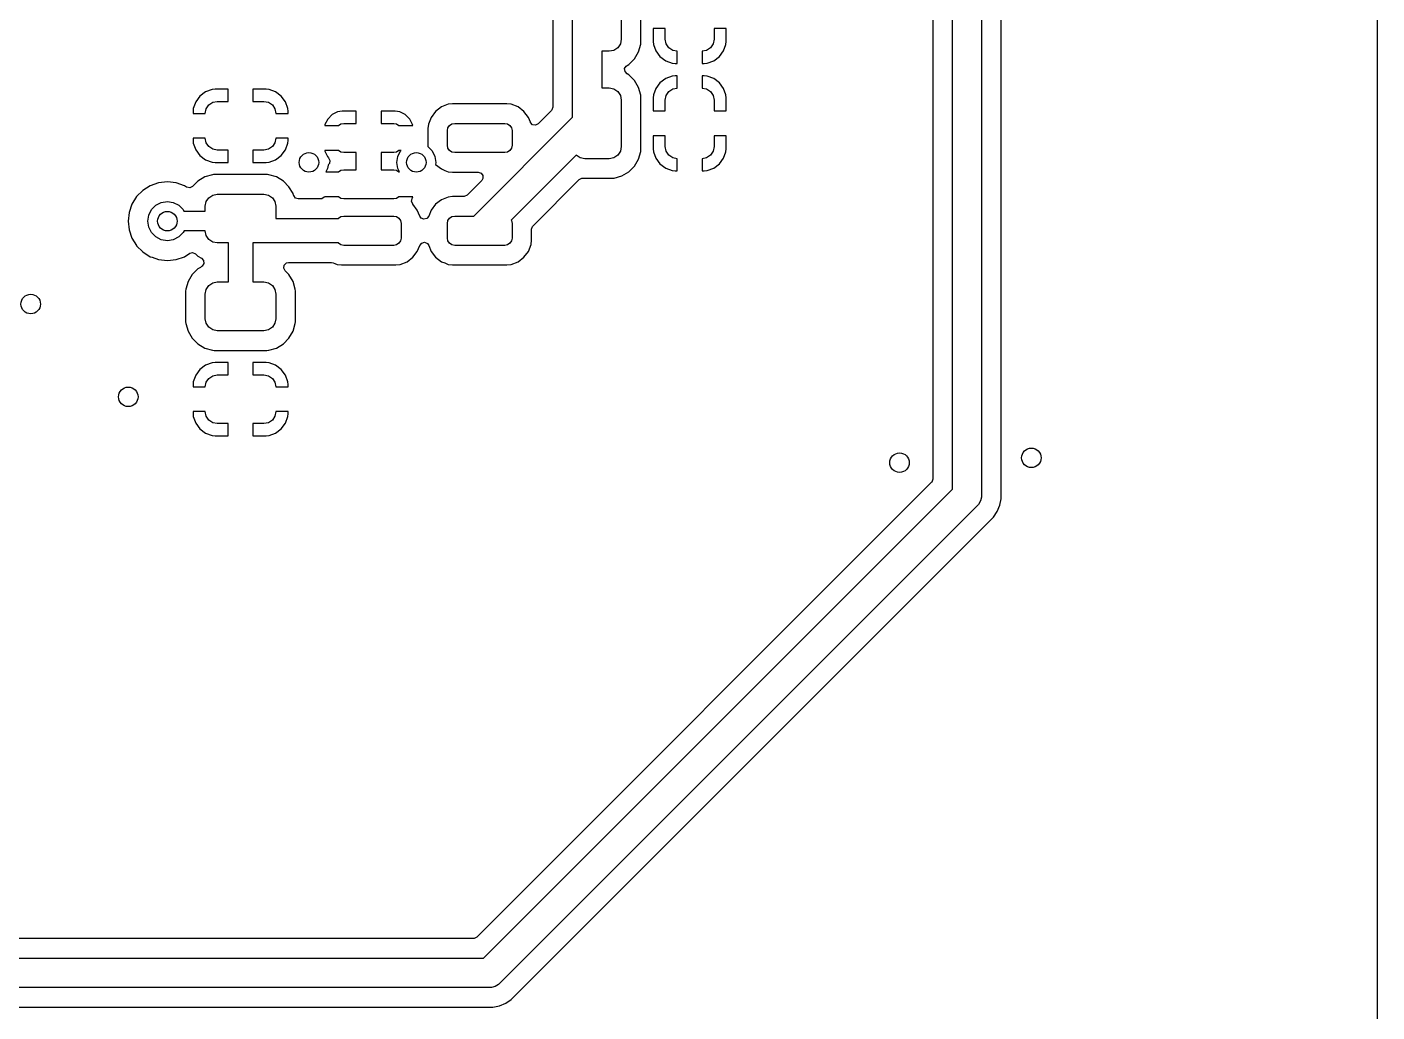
# Model space of a CAD drawing. Extents: x -0.18 to 2.18, y -0.18 to 2.58.
# Drawn here: x 1.088 to 2.176, y 0.87 to 1.664 of the extents above; entities that cross this region are included whole.
import ezdxf

# ---------------------------------------------------------------- set-up
doc = ezdxf.new("R2010")
doc.units = 0
doc.header["$MEASUREMENT"] = 0
doc.layers.add('BLACK', color=7, linetype='CONTINUOUS')

msp = doc.modelspace()

# ---------------------------------------------------------------- linework, layer by layer
at = {"layer": 'BLACK', "linetype": 'CONTINUOUS'}
for p, q in [((2.1764, 2.5725), (2.1764, -0.1725)), ((1.8339, 1.2915), (1.8339, 1.9897)), ((1.8575, 1.9897), (1.8575, 1.2866)), ((1.8181, 1.9706), (1.8181, 1.2997)), ((1.8732, 1.2893), (1.8732, 1.97)), ((1.5276, 1.6053), (1.5276, 1.8819)), ((1.5118, 1.8622), (1.5118, 1.5997)), ((1.5669, 1.6919), (1.5669, 1.6545)), ((1.5827, 1.6526), (1.5827, 1.6938)), ((1.6024, 1.6632), (1.5925, 1.6632)), ((1.5925, 1.6632), (1.5925, 1.6632)), ((1.5925, 1.6632), (1.5925, 1.6526)), ((1.6024, 1.6545), (1.6024, 1.6632)), ((1.6516, 1.6632), (1.6417, 1.6632)), ((1.6417, 1.6632), (1.6417, 1.6545)), ((1.6516, 1.6526), (1.6516, 1.6632)), ((1.6516, 1.6632), (1.6516, 1.6632)), ((1.5571, 1.6447), (1.5512, 1.6447)), ((1.5512, 1.6447), (1.5512, 1.6152)), ((1.5609, 1.6454), (1.5571, 1.6447)), ((1.564, 1.6476), (1.5609, 1.6454)), ((1.5662, 1.6508), (1.564, 1.6476)), ((1.5669, 1.6545), (1.5662, 1.6508)), ((1.5775, 1.6387), (1.5808, 1.6443)), ((1.5808, 1.6443), (1.5826, 1.6505)), ((1.5826, 1.6505), (1.5827, 1.6519)), ((1.5827, 1.6519), (1.5827, 1.6526)), ((1.5925, 1.6526), (1.5925, 1.6526)), ((1.5925, 1.6526), (1.5928, 1.6503)), ((1.5928, 1.6503), (1.5928, 1.6503)), ((1.5928, 1.6503), (1.5947, 1.645)), ((1.5947, 1.645), (1.5947, 1.645)), ((1.5947, 1.645), (1.5981, 1.6405)), ((1.6031, 1.6508), (1.6024, 1.6545)), ((1.6052, 1.6476), (1.6031, 1.6508)), ((1.6084, 1.6454), (1.6052, 1.6476)), ((1.612, 1.6447), (1.6084, 1.6454)), ((1.612, 1.6348), (1.612, 1.6447)), ((1.6357, 1.6454), (1.632, 1.6447)), ((1.632, 1.6447), (1.632, 1.6348)), ((1.6388, 1.6476), (1.6357, 1.6454)), ((1.641, 1.6508), (1.6388, 1.6476)), ((1.6417, 1.6545), (1.641, 1.6508)), ((1.646, 1.6405), (1.6493, 1.645)), ((1.6493, 1.645), (1.6513, 1.6503)), ((1.6493, 1.645), (1.6493, 1.645)), ((1.6513, 1.6503), (1.6516, 1.6526)), ((1.6513, 1.6503), (1.6513, 1.6503)), ((1.5709, 1.6328), (1.5715, 1.6333)), ((1.5715, 1.6333), (1.5729, 1.6341)), ((1.5729, 1.6341), (1.5775, 1.6387)), ((1.5981, 1.6405), (1.5981, 1.6405)), ((1.5981, 1.6405), (1.6027, 1.6371)), ((1.6027, 1.6371), (1.6027, 1.6371)), ((1.6027, 1.6371), (1.608, 1.6351)), ((1.608, 1.6351), (1.608, 1.6351)), ((1.608, 1.6351), (1.6103, 1.6348)), ((1.6103, 1.6348), (1.612, 1.6348)), ((1.612, 1.6348), (1.612, 1.6348)), ((1.632, 1.6348), (1.632, 1.6348)), ((1.632, 1.6348), (1.6338, 1.6348)), ((1.6338, 1.6348), (1.6361, 1.6351)), ((1.6361, 1.6351), (1.6414, 1.6371)), ((1.6361, 1.6351), (1.6361, 1.6351)), ((1.6414, 1.6371), (1.646, 1.6405)), ((1.6414, 1.6371), (1.6414, 1.6371)), ((1.646, 1.6405), (1.646, 1.6405)), ((1.5696, 1.6308), (1.5709, 1.6328)), ((1.5699, 1.6284), (1.5696, 1.6308)), ((1.5715, 1.6266), (1.5699, 1.6284)), ((1.5729, 1.6257), (1.5715, 1.6266)), ((1.5775, 1.6211), (1.5729, 1.6257)), ((1.5729, 1.6257), (1.5729, 1.6257)), ((1.5729, 1.6257), (1.5729, 1.6257)), ((1.6027, 1.6228), (1.5981, 1.6194)), ((1.608, 1.6247), (1.6027, 1.6228)), ((1.6027, 1.6228), (1.6027, 1.6228)), ((1.6103, 1.625), (1.608, 1.6247)), ((1.608, 1.6247), (1.608, 1.6247)), ((1.612, 1.625), (1.6103, 1.625)), ((1.612, 1.6151), (1.612, 1.625)), ((1.612, 1.625), (1.612, 1.625)), ((1.6338, 1.625), (1.632, 1.625)), ((1.632, 1.625), (1.632, 1.625)), ((1.632, 1.625), (1.632, 1.6151)), ((1.6361, 1.6247), (1.6338, 1.625)), ((1.6414, 1.6228), (1.6361, 1.6247)), ((1.6361, 1.6247), (1.6361, 1.6247)), ((1.646, 1.6194), (1.6414, 1.6228)), ((1.6414, 1.6228), (1.6414, 1.6228)), ((1.2316, 1.6119), (1.2271, 1.6086)), ((1.2369, 1.6139), (1.2316, 1.6119)), ((1.2316, 1.6119), (1.2316, 1.6119)), ((1.2393, 1.6142), (1.2369, 1.6139)), ((1.2369, 1.6139), (1.2369, 1.6139)), ((1.2498, 1.6142), (1.2393, 1.6142)), ((1.2498, 1.6043), (1.2498, 1.6142)), ((1.2498, 1.6142), (1.2498, 1.6142)), ((1.2804, 1.6142), (1.2698, 1.6142)), ((1.2698, 1.6142), (1.2698, 1.6142)), ((1.2698, 1.6142), (1.2698, 1.6043)), ((1.2828, 1.6139), (1.2804, 1.6142)), ((1.2881, 1.6119), (1.2828, 1.6139)), ((1.2828, 1.6139), (1.2828, 1.6139)), ((1.2926, 1.6086), (1.2881, 1.6119)), ((1.2881, 1.6119), (1.2881, 1.6119)), ((1.5512, 1.6152), (1.5571, 1.6152)), ((1.5571, 1.6152), (1.5609, 1.6144)), ((1.5609, 1.6144), (1.564, 1.6123)), ((1.564, 1.6123), (1.5662, 1.6091)), ((1.5808, 1.6156), (1.5775, 1.6211)), ((1.5826, 1.6094), (1.5808, 1.6156)), ((1.5947, 1.6148), (1.5928, 1.6095)), ((1.5981, 1.6194), (1.5947, 1.6148)), ((1.5947, 1.6148), (1.5947, 1.6148)), ((1.5981, 1.6194), (1.5981, 1.6194)), ((1.6031, 1.6091), (1.6052, 1.6123)), ((1.6052, 1.6123), (1.6084, 1.6144)), ((1.6084, 1.6144), (1.612, 1.6151)), ((1.632, 1.6151), (1.6357, 1.6144)), ((1.6357, 1.6144), (1.6388, 1.6123)), ((1.6388, 1.6123), (1.641, 1.6091)), ((1.6493, 1.6148), (1.646, 1.6194)), ((1.646, 1.6194), (1.646, 1.6194)), ((1.6513, 1.6095), (1.6493, 1.6148)), ((1.6493, 1.6148), (1.6493, 1.6148)), ((1.2237, 1.604), (1.2217, 1.5987)), ((1.2271, 1.6086), (1.2237, 1.604)), ((1.2237, 1.604), (1.2237, 1.604)), ((1.2271, 1.6086), (1.2271, 1.6086)), ((1.232, 1.5983), (1.2342, 1.6014)), ((1.2342, 1.6014), (1.2374, 1.6036)), ((1.2374, 1.6036), (1.2411, 1.6043)), ((1.2411, 1.6043), (1.2498, 1.6043)), ((1.2698, 1.6043), (1.2785, 1.6043)), ((1.2785, 1.6043), (1.2823, 1.6036)), ((1.2823, 1.6036), (1.2855, 1.6014)), ((1.2855, 1.6014), (1.2876, 1.5983)), ((1.296, 1.604), (1.2926, 1.6086)), ((1.2926, 1.6086), (1.2926, 1.6086)), ((1.298, 1.5987), (1.296, 1.604)), ((1.296, 1.604), (1.296, 1.604)), ((1.4274, 1.602), (1.4219, 1.5998)), ((1.4309, 1.6024), (1.4274, 1.602)), ((1.4746, 1.6024), (1.4309, 1.6024)), ((1.4309, 1.6024), (1.4309, 1.6024)), ((1.4781, 1.602), (1.4746, 1.6024)), ((1.4746, 1.6024), (1.4746, 1.6024)), ((1.4837, 1.5998), (1.4781, 1.602)), ((1.5276, 1.5915), (1.5276, 1.6053)), ((1.5662, 1.6091), (1.5669, 1.6053)), ((1.5669, 1.6053), (1.5669, 1.5679)), ((1.5827, 1.6079), (1.5826, 1.6094)), ((1.5827, 1.6072), (1.5827, 1.6079)), ((1.5827, 1.566), (1.5827, 1.6072)), ((1.5928, 1.6095), (1.5925, 1.6072)), ((1.5925, 1.6072), (1.5925, 1.5966)), ((1.5928, 1.6095), (1.5928, 1.6095)), ((1.6024, 1.6053), (1.6031, 1.6091)), ((1.6024, 1.5966), (1.6024, 1.6053)), ((1.641, 1.6091), (1.6417, 1.6053)), ((1.6417, 1.6053), (1.6417, 1.5966)), ((1.6516, 1.6072), (1.6513, 1.6095)), ((1.6513, 1.6095), (1.6513, 1.6095)), ((1.6516, 1.5966), (1.6516, 1.6072)), ((1.2217, 1.5987), (1.2215, 1.5964)), ((1.2215, 1.5964), (1.2215, 1.5946)), ((1.2215, 1.5946), (1.2215, 1.5946)), ((1.2215, 1.5946), (1.2313, 1.5946)), ((1.2217, 1.5987), (1.2217, 1.5987)), ((1.2313, 1.5946), (1.232, 1.5983)), ((1.2876, 1.5983), (1.2884, 1.5946)), ((1.2884, 1.5946), (1.2982, 1.5946)), ((1.2982, 1.5964), (1.298, 1.5987)), ((1.298, 1.5987), (1.298, 1.5987)), ((1.2982, 1.5946), (1.2982, 1.5964)), ((1.2982, 1.5946), (1.2982, 1.5946)), ((1.3301, 1.5901), (1.3278, 1.5856)), ((1.3336, 1.5936), (1.3301, 1.5901)), ((1.3381, 1.5959), (1.3336, 1.5936)), ((1.3418, 1.5965), (1.3381, 1.5959)), ((1.3381, 1.5959), (1.3381, 1.5959)), ((1.3532, 1.5965), (1.3418, 1.5965)), ((1.3418, 1.5965), (1.3418, 1.5965)), ((1.3532, 1.5866), (1.3532, 1.5965)), ((1.3532, 1.5965), (1.3532, 1.5965)), ((1.3846, 1.5965), (1.3732, 1.5965)), ((1.3732, 1.5965), (1.3732, 1.5965)), ((1.3732, 1.5965), (1.3732, 1.5866)), ((1.3883, 1.5959), (1.3846, 1.5965)), ((1.3927, 1.5936), (1.3883, 1.5959)), ((1.3883, 1.5959), (1.3883, 1.5959)), ((1.3963, 1.5901), (1.3927, 1.5936)), ((1.3985, 1.5856), (1.3963, 1.5901)), ((1.4135, 1.5914), (1.4113, 1.5859)), ((1.4171, 1.5962), (1.4135, 1.5914)), ((1.4135, 1.5914), (1.4135, 1.5914)), ((1.4219, 1.5998), (1.4171, 1.5962)), ((1.4171, 1.5962), (1.4171, 1.5962)), ((1.4219, 1.5998), (1.4219, 1.5998)), ((1.4479, 1.5118), (1.5276, 1.5915)), ((1.4884, 1.5962), (1.4837, 1.5998)), ((1.4837, 1.5998), (1.4837, 1.5998)), ((1.4837, 1.5998), (1.4837, 1.5998)), ((1.492, 1.5914), (1.4884, 1.5962)), ((1.4936, 1.5875), (1.492, 1.5914)), ((1.492, 1.5914), (1.492, 1.5914)), ((1.492, 1.5914), (1.492, 1.5914)), ((1.5106, 1.5969), (1.4999, 1.5862)), ((1.511, 1.5974), (1.5106, 1.5969)), ((1.5118, 1.5997), (1.511, 1.5974)), ((1.5925, 1.5966), (1.5925, 1.5966)), ((1.5925, 1.5966), (1.6024, 1.5966)), ((1.6417, 1.5966), (1.6516, 1.5966)), ((1.6516, 1.5966), (1.6516, 1.5966)), ((1.3278, 1.5856), (1.3277, 1.5848)), ((1.3277, 1.5848), (1.3277, 1.5848)), ((1.3277, 1.5848), (1.3388, 1.5848)), ((1.3388, 1.5849), (1.3408, 1.5862)), ((1.3388, 1.5848), (1.3388, 1.5849)), ((1.3408, 1.5862), (1.343, 1.5866)), ((1.343, 1.5866), (1.3532, 1.5866)), ((1.3732, 1.5866), (1.3834, 1.5866)), ((1.3834, 1.5866), (1.3856, 1.5862)), ((1.3856, 1.5862), (1.3875, 1.5849)), ((1.3875, 1.5849), (1.3876, 1.5848)), ((1.3876, 1.5848), (1.3987, 1.5848)), ((1.3987, 1.5848), (1.3985, 1.5856)), ((1.3987, 1.5848), (1.3987, 1.5848)), ((1.4113, 1.5859), (1.4109, 1.5824)), ((1.4109, 1.5824), (1.4109, 1.5678)), ((1.4267, 1.5807), (1.4271, 1.583)), ((1.4267, 1.5689), (1.4267, 1.5807)), ((1.4271, 1.583), (1.4284, 1.5849)), ((1.4284, 1.5849), (1.4303, 1.5862)), ((1.4303, 1.5862), (1.4326, 1.5866)), ((1.4326, 1.5866), (1.4729, 1.5866)), ((1.4729, 1.5866), (1.4752, 1.5862)), ((1.4752, 1.5862), (1.4771, 1.5849)), ((1.4771, 1.5849), (1.4784, 1.583)), ((1.4784, 1.583), (1.4788, 1.5807)), ((1.4788, 1.5807), (1.4788, 1.5689)), ((1.4937, 1.5872), (1.4936, 1.5875)), ((1.4954, 1.5855), (1.4937, 1.5872)), ((1.4978, 1.5851), (1.4954, 1.5855)), ((1.4999, 1.5862), (1.4978, 1.5851)), ((1.2313, 1.5746), (1.2215, 1.5746)), ((1.2215, 1.5746), (1.2215, 1.5746)), ((1.2215, 1.5746), (1.2215, 1.5729)), ((1.2215, 1.5729), (1.2215, 1.5729)), ((1.2215, 1.5729), (1.2217, 1.5706)), ((1.2217, 1.5706), (1.2217, 1.5706)), ((1.2217, 1.5706), (1.2237, 1.5653)), ((1.232, 1.571), (1.2313, 1.5746)), ((1.2342, 1.5678), (1.232, 1.571)), ((1.2374, 1.5657), (1.2342, 1.5678)), ((1.2855, 1.5678), (1.2823, 1.5657)), ((1.2876, 1.571), (1.2855, 1.5678)), ((1.2884, 1.5746), (1.2876, 1.571)), ((1.2982, 1.5746), (1.2884, 1.5746)), ((1.296, 1.5653), (1.298, 1.5706)), ((1.298, 1.5706), (1.2982, 1.5729)), ((1.298, 1.5706), (1.298, 1.5706)), ((1.2982, 1.5729), (1.2982, 1.5746)), ((1.2982, 1.5746), (1.2982, 1.5746)), ((1.4271, 1.5666), (1.4267, 1.5689)), ((1.4788, 1.5689), (1.4784, 1.5666)), ((1.5669, 1.5679), (1.5662, 1.5641)), ((1.6024, 1.5766), (1.5925, 1.5766)), ((1.5925, 1.5766), (1.5925, 1.5766)), ((1.5925, 1.5766), (1.5925, 1.566)), ((1.6024, 1.5679), (1.6024, 1.5766)), ((1.6031, 1.5641), (1.6024, 1.5679)), ((1.6417, 1.5679), (1.641, 1.5641)), ((1.6516, 1.5766), (1.6417, 1.5766)), ((1.6417, 1.5766), (1.6417, 1.5679)), ((1.6516, 1.566), (1.6516, 1.5766)), ((1.6516, 1.5766), (1.6516, 1.5766)), ((1.2237, 1.5653), (1.2237, 1.5653)), ((1.2237, 1.5653), (1.2271, 1.5607)), ((1.2271, 1.5607), (1.2271, 1.5607)), ((1.2271, 1.5607), (1.2316, 1.5573)), ((1.2316, 1.5573), (1.2316, 1.5573)), ((1.2316, 1.5573), (1.2369, 1.5554)), ((1.2411, 1.565), (1.2374, 1.5657)), ((1.2498, 1.565), (1.2411, 1.565)), ((1.2498, 1.5551), (1.2498, 1.565)), ((1.2785, 1.565), (1.2698, 1.565)), ((1.2698, 1.565), (1.2698, 1.5551)), ((1.2823, 1.5657), (1.2785, 1.565)), ((1.2828, 1.5554), (1.2881, 1.5573)), ((1.2881, 1.5573), (1.2926, 1.5607)), ((1.2881, 1.5573), (1.2881, 1.5573)), ((1.2926, 1.5607), (1.296, 1.5653)), ((1.2926, 1.5607), (1.2926, 1.5607)), ((1.296, 1.5653), (1.296, 1.5653)), ((1.3388, 1.5648), (1.3277, 1.5648)), ((1.3277, 1.5648), (1.3278, 1.5641)), ((1.3278, 1.5641), (1.3299, 1.56)), ((1.3299, 1.56), (1.33, 1.5598)), ((1.33, 1.5598), (1.3301, 1.5595)), ((1.3301, 1.5595), (1.3308, 1.5589)), ((1.3308, 1.5589), (1.3319, 1.5567)), ((1.3388, 1.5647), (1.3388, 1.5648)), ((1.3408, 1.5634), (1.3388, 1.5647)), ((1.343, 1.563), (1.3408, 1.5634)), ((1.3532, 1.563), (1.343, 1.563)), ((1.3532, 1.5492), (1.3532, 1.563)), ((1.3834, 1.563), (1.3732, 1.563)), ((1.3732, 1.563), (1.3732, 1.5492)), ((1.3856, 1.5634), (1.3834, 1.563)), ((1.3875, 1.5647), (1.3856, 1.5634)), ((1.3858, 1.5551), (1.3866, 1.56)), ((1.3866, 1.56), (1.3888, 1.5644)), ((1.3876, 1.5648), (1.3875, 1.5647)), ((1.3893, 1.5648), (1.3876, 1.5648)), ((1.3888, 1.5644), (1.3893, 1.5648)), ((1.4109, 1.5678), (1.4143, 1.5644)), ((1.4143, 1.5644), (1.4166, 1.56)), ((1.4166, 1.56), (1.4173, 1.5551)), ((1.4284, 1.5647), (1.4271, 1.5666)), ((1.4303, 1.5634), (1.4284, 1.5647)), ((1.4326, 1.563), (1.4303, 1.5634)), ((1.4729, 1.563), (1.4326, 1.563)), ((1.4752, 1.5634), (1.4729, 1.563)), ((1.4771, 1.5647), (1.4752, 1.5634)), ((1.4784, 1.5666), (1.4771, 1.5647)), ((1.5304, 1.561), (1.4781, 1.5086)), ((1.5336, 1.5588), (1.5304, 1.561)), ((1.5304, 1.561), (1.5304, 1.561)), ((1.5374, 1.5581), (1.5336, 1.5588)), ((1.5571, 1.5581), (1.5374, 1.5581)), ((1.5609, 1.5588), (1.5571, 1.5581)), ((1.564, 1.561), (1.5609, 1.5588)), ((1.5662, 1.5641), (1.564, 1.561)), ((1.5775, 1.5521), (1.5808, 1.5577)), ((1.5808, 1.5577), (1.5826, 1.5639)), ((1.5826, 1.5639), (1.5827, 1.5653)), ((1.5827, 1.5653), (1.5827, 1.566)), ((1.5925, 1.566), (1.5925, 1.566)), ((1.5925, 1.566), (1.5928, 1.5637)), ((1.5928, 1.5637), (1.5928, 1.5637)), ((1.5928, 1.5637), (1.5947, 1.5584)), ((1.5947, 1.5584), (1.5947, 1.5584)), ((1.5947, 1.5584), (1.5981, 1.5539)), ((1.6052, 1.561), (1.6031, 1.5641)), ((1.6084, 1.5588), (1.6052, 1.561)), ((1.612, 1.5581), (1.6084, 1.5588)), ((1.612, 1.5482), (1.612, 1.5581)), ((1.6357, 1.5588), (1.632, 1.5581)), ((1.632, 1.5581), (1.632, 1.5482)), ((1.6388, 1.561), (1.6357, 1.5588)), ((1.641, 1.5641), (1.6388, 1.561)), ((1.646, 1.5539), (1.6493, 1.5584)), ((1.6493, 1.5584), (1.6513, 1.5637)), ((1.6493, 1.5584), (1.6493, 1.5584)), ((1.6513, 1.5637), (1.6516, 1.566)), ((1.6513, 1.5637), (1.6513, 1.5637)), ((1.2369, 1.5554), (1.2369, 1.5554)), ((1.2369, 1.5554), (1.2393, 1.5551)), ((1.2393, 1.5551), (1.2498, 1.5551)), ((1.2498, 1.5551), (1.2498, 1.5551)), ((1.2698, 1.5551), (1.2698, 1.5551)), ((1.2698, 1.5551), (1.2804, 1.5551)), ((1.2804, 1.5551), (1.2828, 1.5554)), ((1.2828, 1.5554), (1.2828, 1.5554)), ((1.3299, 1.5503), (1.3285, 1.5474)), ((1.3285, 1.5474), (1.3388, 1.5474)), ((1.3304, 1.5529), (1.3299, 1.5503)), ((1.3308, 1.5533), (1.3304, 1.5529)), ((1.3315, 1.5543), (1.3308, 1.5533)), ((1.3319, 1.5567), (1.3315, 1.5543)), ((1.3388, 1.5475), (1.3408, 1.5488)), ((1.3388, 1.5474), (1.3388, 1.5475)), ((1.3408, 1.5488), (1.343, 1.5492)), ((1.343, 1.5492), (1.3532, 1.5492)), ((1.3732, 1.5492), (1.3834, 1.5492)), ((1.3834, 1.5492), (1.3856, 1.5488)), ((1.3856, 1.5488), (1.3875, 1.5475)), ((1.3866, 1.5503), (1.3858, 1.5551)), ((1.388, 1.5474), (1.3866, 1.5503)), ((1.3875, 1.5475), (1.3876, 1.5474)), ((1.3876, 1.5474), (1.388, 1.5474)), ((1.4173, 1.5551), (1.4171, 1.5535)), ((1.4171, 1.5535), (1.4171, 1.5534)), ((1.4171, 1.5534), (1.4219, 1.5498)), ((1.4219, 1.5498), (1.4219, 1.5498)), ((1.4219, 1.5498), (1.4219, 1.5498)), ((1.4219, 1.5498), (1.4246, 1.5487)), ((1.4246, 1.5487), (1.4274, 1.5476)), ((1.4274, 1.5476), (1.4309, 1.5472)), ((1.4309, 1.5472), (1.4516, 1.5472)), ((1.4516, 1.5472), (1.4539, 1.5465)), ((1.4539, 1.5465), (1.4553, 1.5445)), ((1.5673, 1.5442), (1.5729, 1.5475)), ((1.5729, 1.5475), (1.5775, 1.5521)), ((1.5981, 1.5539), (1.5981, 1.5539)), ((1.5981, 1.5539), (1.6027, 1.5505)), ((1.6027, 1.5505), (1.6027, 1.5505)), ((1.6027, 1.5505), (1.608, 1.5485)), ((1.608, 1.5485), (1.608, 1.5485)), ((1.608, 1.5485), (1.6103, 1.5482)), ((1.6103, 1.5482), (1.612, 1.5482)), ((1.612, 1.5482), (1.612, 1.5482)), ((1.632, 1.5482), (1.632, 1.5482)), ((1.632, 1.5482), (1.6338, 1.5482)), ((1.6338, 1.5482), (1.6361, 1.5485)), ((1.6361, 1.5485), (1.6414, 1.5505)), ((1.6361, 1.5485), (1.6361, 1.5485)), ((1.6414, 1.5505), (1.646, 1.5539)), ((1.6414, 1.5505), (1.6414, 1.5505)), ((1.646, 1.5539), (1.646, 1.5539)), ((1.187, 1.5363), (1.181, 1.5325)), ((1.1937, 1.5386), (1.187, 1.5363)), ((1.187, 1.5363), (1.187, 1.5363)), ((1.2008, 1.5394), (1.1937, 1.5386)), ((1.1937, 1.5386), (1.1937, 1.5386)), ((1.2078, 1.5386), (1.2008, 1.5394)), ((1.2145, 1.5363), (1.2078, 1.5386)), ((1.2078, 1.5386), (1.2078, 1.5386)), ((1.2162, 1.5352), (1.2145, 1.5363)), ((1.2165, 1.5351), (1.2162, 1.5352)), ((1.221, 1.5358), (1.2189, 1.5347)), ((1.2253, 1.5401), (1.221, 1.5358)), ((1.2309, 1.5434), (1.2253, 1.5401)), ((1.2371, 1.5452), (1.2309, 1.5434)), ((1.2381, 1.5453), (1.2371, 1.5452)), ((1.2371, 1.5452), (1.2371, 1.5452)), ((1.2386, 1.5453), (1.2381, 1.5453)), ((1.2811, 1.5453), (1.2386, 1.5453)), ((1.2817, 1.5453), (1.2811, 1.5453)), ((1.2826, 1.5452), (1.2817, 1.5453)), ((1.2888, 1.5434), (1.2826, 1.5452)), ((1.2826, 1.5452), (1.2826, 1.5452)), ((1.2826, 1.5452), (1.2826, 1.5452)), ((1.2944, 1.5401), (1.2888, 1.5434)), ((1.2989, 1.5355), (1.2944, 1.5401)), ((1.3022, 1.5299), (1.2989, 1.5355)), ((1.4543, 1.5406), (1.4425, 1.5287)), ((1.4553, 1.5421), (1.4543, 1.5406)), ((1.4553, 1.5445), (1.4553, 1.5421)), ((1.4957, 1.504), (1.5329, 1.5412)), ((1.5329, 1.5412), (1.5351, 1.5423)), ((1.5351, 1.5423), (1.5357, 1.5423)), ((1.5357, 1.5423), (1.5597, 1.5423)), ((1.5597, 1.5423), (1.5611, 1.5424)), ((1.5597, 1.5423), (1.5597, 1.5423)), ((1.5611, 1.5424), (1.5673, 1.5442)), ((1.176, 1.5275), (1.1722, 1.5215)), ((1.181, 1.5325), (1.176, 1.5275)), ((1.2189, 1.5347), (1.2165, 1.5351)), ((1.232, 1.5235), (1.2342, 1.5266)), ((1.2342, 1.5266), (1.2374, 1.5288)), ((1.2374, 1.5288), (1.2411, 1.5295)), ((1.2411, 1.5295), (1.2785, 1.5295)), ((1.2785, 1.5295), (1.2823, 1.5288)), ((1.2823, 1.5288), (1.2855, 1.5266)), ((1.2855, 1.5266), (1.2876, 1.5235)), ((1.3026, 1.5287), (1.3022, 1.5299)), ((1.3027, 1.5284), (1.3026, 1.5287)), ((1.3027, 1.5283), (1.3027, 1.5284)), ((1.3041, 1.5264), (1.3027, 1.5283)), ((1.3064, 1.5256), (1.3041, 1.5264)), ((1.3244, 1.5256), (1.3064, 1.5256)), ((1.3253, 1.5257), (1.3244, 1.5256)), ((1.3274, 1.527), (1.3253, 1.5257)), ((1.3277, 1.5274), (1.3274, 1.527)), ((1.3388, 1.5274), (1.3277, 1.5274)), ((1.3388, 1.5273), (1.3388, 1.5274)), ((1.3408, 1.526), (1.3388, 1.5273)), ((1.343, 1.5256), (1.3408, 1.526)), ((1.3834, 1.5256), (1.343, 1.5256)), ((1.3856, 1.526), (1.3834, 1.5256)), ((1.3875, 1.5273), (1.3856, 1.526)), ((1.3876, 1.5274), (1.3875, 1.5273)), ((1.3987, 1.5274), (1.3876, 1.5274)), ((1.3978, 1.5235), (1.3982, 1.5259)), ((1.3982, 1.5259), (1.3985, 1.5266)), ((1.3982, 1.5259), (1.3982, 1.5259)), ((1.3985, 1.5266), (1.3987, 1.5274)), ((1.4219, 1.525), (1.4171, 1.5214)), ((1.4274, 1.5272), (1.4219, 1.525)), ((1.4219, 1.525), (1.4219, 1.525)), ((1.4309, 1.5276), (1.4274, 1.5272)), ((1.4397, 1.5276), (1.4309, 1.5276)), ((1.4403, 1.5276), (1.4397, 1.5276)), ((1.4425, 1.5287), (1.4403, 1.5276)), ((1.1699, 1.5148), (1.1691, 1.5077)), ((1.1722, 1.5215), (1.1699, 1.5148)), ((1.1699, 1.5148), (1.1699, 1.5148)), ((1.1722, 1.5215), (1.1722, 1.5215)), ((1.1858, 1.5126), (1.188, 1.517)), ((1.188, 1.517), (1.1915, 1.5205)), ((1.1915, 1.5205), (1.1959, 1.5227)), ((1.1959, 1.5227), (1.2008, 1.5235)), ((1.2008, 1.5235), (1.2056, 1.5227)), ((1.2056, 1.5227), (1.21, 1.5205)), ((1.21, 1.5205), (1.2135, 1.517)), ((1.2135, 1.517), (1.2141, 1.5157)), ((1.2141, 1.5157), (1.2313, 1.5157)), ((1.2313, 1.5197), (1.232, 1.5235)), ((1.2313, 1.5157), (1.2313, 1.5197)), ((1.2876, 1.5235), (1.2884, 1.5197)), ((1.2884, 1.5197), (1.2884, 1.5098)), ((1.3987, 1.5216), (1.3978, 1.5235)), ((1.3988, 1.5214), (1.3987, 1.5216)), ((1.3987, 1.5216), (1.3987, 1.5216)), ((1.4024, 1.5166), (1.3988, 1.5214)), ((1.3988, 1.5214), (1.3988, 1.5214)), ((1.4043, 1.5118), (1.4024, 1.5166)), ((1.4024, 1.5166), (1.4024, 1.5166)), ((1.4024, 1.5166), (1.4024, 1.5166)), ((1.4135, 1.5166), (1.4116, 1.5118)), ((1.4171, 1.5214), (1.4135, 1.5166)), ((1.4135, 1.5166), (1.4135, 1.5166)), ((1.4171, 1.5214), (1.4171, 1.5214)), ((1.1691, 1.5077), (1.1699, 1.5007)), ((1.185, 1.5077), (1.1858, 1.5126)), ((1.1858, 1.5029), (1.185, 1.5077)), ((1.188, 1.4985), (1.1858, 1.5029)), ((1.2884, 1.5098), (1.3387, 1.5098)), ((1.3387, 1.5098), (1.3388, 1.5101)), ((1.3388, 1.5101), (1.3408, 1.5114)), ((1.3408, 1.5114), (1.343, 1.5118)), ((1.343, 1.5118), (1.3834, 1.5118)), ((1.3834, 1.5118), (1.3856, 1.5114)), ((1.3856, 1.5114), (1.3875, 1.5101)), ((1.3875, 1.5101), (1.3888, 1.5082)), ((1.3888, 1.5082), (1.3893, 1.5059)), ((1.3893, 1.5059), (1.3893, 1.4941)), ((1.4055, 1.5102), (1.4043, 1.5118)), ((1.4077, 1.5093), (1.4055, 1.5102)), ((1.4101, 1.5099), (1.4077, 1.5093)), ((1.4116, 1.5118), (1.4101, 1.5099)), ((1.4267, 1.5059), (1.4271, 1.5082)), ((1.4267, 1.4941), (1.4267, 1.5059)), ((1.4271, 1.5082), (1.4284, 1.5101)), ((1.4284, 1.5101), (1.4303, 1.5114)), ((1.4303, 1.5114), (1.4326, 1.5118)), ((1.4326, 1.5118), (1.4479, 1.5118)), ((1.4781, 1.5086), (1.4784, 1.5082)), ((1.4784, 1.5082), (1.4788, 1.5059)), ((1.4788, 1.5059), (1.4788, 1.4941)), ((1.4946, 1.5012), (1.4954, 1.5035)), ((1.4954, 1.5035), (1.4957, 1.504)), ((1.1699, 1.5007), (1.1699, 1.5007)), ((1.1699, 1.5007), (1.1722, 1.494)), ((1.1722, 1.494), (1.1722, 1.494)), ((1.1722, 1.494), (1.1758, 1.4882)), ((1.1915, 1.495), (1.188, 1.4985)), ((1.1959, 1.4927), (1.1915, 1.495)), ((1.2008, 1.492), (1.1959, 1.4927)), ((1.2056, 1.4927), (1.2008, 1.492)), ((1.21, 1.495), (1.2056, 1.4927)), ((1.2135, 1.4985), (1.21, 1.495)), ((1.2143, 1.5), (1.2135, 1.4985)), ((1.2313, 1.5), (1.2143, 1.5)), ((1.232, 1.4962), (1.2313, 1.5)), ((1.2342, 1.493), (1.232, 1.4962)), ((1.2374, 1.4909), (1.2342, 1.493)), ((1.3888, 1.4918), (1.3875, 1.4899)), ((1.3893, 1.4941), (1.3888, 1.4918)), ((1.4271, 1.4918), (1.4267, 1.4941)), ((1.4284, 1.4899), (1.4271, 1.4918)), ((1.4784, 1.4918), (1.4771, 1.4899)), ((1.4788, 1.4941), (1.4784, 1.4918)), ((1.4942, 1.4889), (1.4946, 1.4924)), ((1.4946, 1.4924), (1.4946, 1.5012)), ((1.1758, 1.4882), (1.176, 1.4879)), ((1.176, 1.4879), (1.181, 1.4829)), ((1.181, 1.4829), (1.181, 1.4829)), ((1.181, 1.4829), (1.181, 1.4829)), ((1.181, 1.4829), (1.187, 1.4791)), ((1.2145, 1.4791), (1.2188, 1.4818)), ((1.2188, 1.4818), (1.2211, 1.4824)), ((1.2211, 1.4824), (1.2234, 1.4815)), ((1.2234, 1.4815), (1.2236, 1.4813)), ((1.2236, 1.4813), (1.2253, 1.4796)), ((1.2411, 1.4902), (1.2374, 1.4909)), ((1.25, 1.4902), (1.2411, 1.4902)), ((1.25, 1.4587), (1.25, 1.4902)), ((1.3387, 1.4902), (1.2697, 1.4902)), ((1.2697, 1.4902), (1.2697, 1.4587)), ((1.3388, 1.4899), (1.3387, 1.4902)), ((1.3408, 1.4886), (1.3388, 1.4899)), ((1.343, 1.4882), (1.3408, 1.4886)), ((1.3834, 1.4882), (1.343, 1.4882)), ((1.3856, 1.4886), (1.3834, 1.4882)), ((1.3875, 1.4899), (1.3856, 1.4886)), ((1.3988, 1.4786), (1.4024, 1.4834)), ((1.4024, 1.4834), (1.4043, 1.4882)), ((1.4043, 1.4882), (1.4059, 1.4901)), ((1.4059, 1.4901), (1.4082, 1.4907)), ((1.4082, 1.4907), (1.4105, 1.4898)), ((1.4105, 1.4898), (1.4116, 1.4882)), ((1.4116, 1.4882), (1.4135, 1.4834)), ((1.4135, 1.4834), (1.4135, 1.4834)), ((1.4135, 1.4834), (1.4135, 1.4834)), ((1.4135, 1.4834), (1.4171, 1.4786)), ((1.4303, 1.4886), (1.4284, 1.4899)), ((1.4326, 1.4882), (1.4303, 1.4886)), ((1.4729, 1.4882), (1.4326, 1.4882)), ((1.4752, 1.4886), (1.4729, 1.4882)), ((1.4771, 1.4899), (1.4752, 1.4886)), ((1.4884, 1.4786), (1.492, 1.4834)), ((1.492, 1.4834), (1.4942, 1.4889)), ((1.187, 1.4791), (1.187, 1.4791)), ((1.187, 1.4791), (1.1885, 1.4786)), ((1.1885, 1.4786), (1.1937, 1.4768)), ((1.1937, 1.4768), (1.1937, 1.4768)), ((1.1937, 1.4768), (1.1937, 1.4768)), ((1.1937, 1.4768), (1.2008, 1.476)), ((1.2008, 1.476), (1.2078, 1.4768)), ((1.2078, 1.4768), (1.2145, 1.4791)), ((1.2145, 1.4791), (1.2145, 1.4791)), ((1.2145, 1.4791), (1.2145, 1.4791)), ((1.2253, 1.4796), (1.2284, 1.4778)), ((1.2274, 1.4704), (1.2253, 1.4692)), ((1.2284, 1.4711), (1.2274, 1.4704)), ((1.2284, 1.4778), (1.23, 1.476)), ((1.229, 1.4715), (1.2284, 1.4711)), ((1.2302, 1.4736), (1.229, 1.4715)), ((1.23, 1.476), (1.2302, 1.4736)), ((1.2948, 1.4699), (1.2951, 1.4723)), ((1.2958, 1.4677), (1.2948, 1.4699)), ((1.2951, 1.4723), (1.2968, 1.474)), ((1.2968, 1.474), (1.2986, 1.4744)), ((1.2986, 1.4744), (1.3332, 1.4744)), ((1.3332, 1.4744), (1.3346, 1.4741)), ((1.3346, 1.4741), (1.3358, 1.4736)), ((1.3358, 1.4736), (1.3378, 1.4728)), ((1.3378, 1.4728), (1.3413, 1.4724)), ((1.3413, 1.4724), (1.3413, 1.4724)), ((1.3413, 1.4724), (1.3851, 1.4724)), ((1.3851, 1.4724), (1.3885, 1.4728)), ((1.3851, 1.4724), (1.3851, 1.4724)), ((1.3885, 1.4728), (1.3941, 1.475)), ((1.3941, 1.475), (1.3988, 1.4786)), ((1.4171, 1.4786), (1.4219, 1.475)), ((1.4219, 1.475), (1.4219, 1.475)), ((1.4219, 1.475), (1.4219, 1.475)), ((1.4219, 1.475), (1.4245, 1.474)), ((1.4245, 1.474), (1.4274, 1.4728)), ((1.4274, 1.4728), (1.4309, 1.4724)), ((1.4309, 1.4724), (1.4309, 1.4724)), ((1.4309, 1.4724), (1.4746, 1.4724)), ((1.4746, 1.4724), (1.4781, 1.4728)), ((1.4746, 1.4724), (1.4746, 1.4724)), ((1.4781, 1.4728), (1.4837, 1.475)), ((1.4837, 1.475), (1.4884, 1.4786)), ((1.2175, 1.4591), (1.2156, 1.4529)), ((1.2207, 1.4646), (1.2175, 1.4591)), ((1.2253, 1.4692), (1.2207, 1.4646)), ((1.2989, 1.4646), (1.2958, 1.4677)), ((1.3022, 1.4591), (1.2989, 1.4646)), ((1.304, 1.4529), (1.3022, 1.4591)), ((1.2156, 1.4529), (1.2155, 1.4514)), ((1.2155, 1.4514), (1.2155, 1.4265)), ((1.2156, 1.4529), (1.2156, 1.4529)), ((1.2313, 1.4488), (1.232, 1.4526)), ((1.2313, 1.4291), (1.2313, 1.4488)), ((1.232, 1.4526), (1.2342, 1.4558)), ((1.2342, 1.4558), (1.2374, 1.4579)), ((1.2374, 1.4579), (1.2411, 1.4587)), ((1.2411, 1.4587), (1.25, 1.4587)), ((1.2697, 1.4587), (1.2785, 1.4587)), ((1.2785, 1.4587), (1.2823, 1.4579)), ((1.2823, 1.4579), (1.2855, 1.4558)), ((1.2855, 1.4558), (1.2876, 1.4526)), ((1.2876, 1.4526), (1.2884, 1.4488)), ((1.2884, 1.4488), (1.2884, 1.4291)), ((1.3042, 1.4514), (1.304, 1.4529)), ((1.3042, 1.4265), (1.3042, 1.4514)), ((1.2155, 1.4265), (1.2156, 1.4251)), ((1.232, 1.4254), (1.2313, 1.4291)), ((1.2884, 1.4291), (1.2876, 1.4254)), ((1.304, 1.4251), (1.3042, 1.4265)), ((1.2156, 1.4251), (1.2156, 1.4251)), ((1.2156, 1.4251), (1.2156, 1.4251)), ((1.2156, 1.4251), (1.2175, 1.4189)), ((1.2175, 1.4189), (1.2207, 1.4133)), ((1.2342, 1.4222), (1.232, 1.4254)), ((1.2374, 1.42), (1.2342, 1.4222)), ((1.2411, 1.4193), (1.2374, 1.42)), ((1.2785, 1.4193), (1.2411, 1.4193)), ((1.2823, 1.42), (1.2785, 1.4193)), ((1.2855, 1.4222), (1.2823, 1.42)), ((1.2876, 1.4254), (1.2855, 1.4222)), ((1.2989, 1.4133), (1.3022, 1.4189)), ((1.3022, 1.4189), (1.304, 1.4251)), ((1.2207, 1.4133), (1.2253, 1.4087)), ((1.2253, 1.4087), (1.2309, 1.4054)), ((1.2309, 1.4054), (1.2371, 1.4036)), ((1.2826, 1.4036), (1.2888, 1.4054)), ((1.2888, 1.4054), (1.2944, 1.4087)), ((1.2944, 1.4087), (1.2989, 1.4133)), ((1.2393, 1.3937), (1.2369, 1.3934)), ((1.2371, 1.4036), (1.2386, 1.4035)), ((1.2386, 1.4035), (1.2386, 1.4035)), ((1.2386, 1.4035), (1.2811, 1.4035)), ((1.2498, 1.3937), (1.2393, 1.3937)), ((1.2498, 1.3839), (1.2498, 1.3937)), ((1.2498, 1.3937), (1.2498, 1.3937)), ((1.2804, 1.3937), (1.2698, 1.3937)), ((1.2698, 1.3937), (1.2698, 1.3937)), ((1.2698, 1.3937), (1.2698, 1.3839)), ((1.2828, 1.3934), (1.2804, 1.3937)), ((1.2811, 1.4035), (1.2826, 1.4036)), ((1.2811, 1.4035), (1.2811, 1.4035)), ((1.2237, 1.3835), (1.2217, 1.3782)), ((1.2271, 1.3881), (1.2237, 1.3835)), ((1.2237, 1.3835), (1.2237, 1.3835)), ((1.2316, 1.3915), (1.2271, 1.3881)), ((1.2271, 1.3881), (1.2271, 1.3881)), ((1.2369, 1.3934), (1.2316, 1.3915)), ((1.2316, 1.3915), (1.2316, 1.3915)), ((1.2342, 1.381), (1.2374, 1.3831)), ((1.2369, 1.3934), (1.2369, 1.3934)), ((1.2374, 1.3831), (1.2411, 1.3839)), ((1.2411, 1.3839), (1.2498, 1.3839)), ((1.2698, 1.3839), (1.2785, 1.3839)), ((1.2785, 1.3839), (1.2823, 1.3831)), ((1.2823, 1.3831), (1.2855, 1.381)), ((1.2881, 1.3915), (1.2828, 1.3934)), ((1.2828, 1.3934), (1.2828, 1.3934)), ((1.2926, 1.3881), (1.2881, 1.3915)), ((1.2881, 1.3915), (1.2881, 1.3915)), ((1.296, 1.3835), (1.2926, 1.3881)), ((1.2926, 1.3881), (1.2926, 1.3881)), ((1.298, 1.3782), (1.296, 1.3835)), ((1.296, 1.3835), (1.296, 1.3835)), ((1.2217, 1.3782), (1.2215, 1.3759)), ((1.2215, 1.3759), (1.2215, 1.3742)), ((1.2215, 1.3742), (1.2215, 1.3742)), ((1.2215, 1.3742), (1.2313, 1.3742)), ((1.2217, 1.3782), (1.2217, 1.3782)), ((1.2313, 1.3742), (1.232, 1.3778)), ((1.232, 1.3778), (1.2342, 1.381)), ((1.2855, 1.381), (1.2876, 1.3778)), ((1.2876, 1.3778), (1.2884, 1.3742)), ((1.2884, 1.3742), (1.2982, 1.3742)), ((1.2982, 1.3759), (1.298, 1.3782)), ((1.298, 1.3782), (1.298, 1.3782)), ((1.2982, 1.3742), (1.2982, 1.3759)), ((1.2982, 1.3742), (1.2982, 1.3742)), ((1.2215, 1.3542), (1.2215, 1.3524)), ((1.2313, 1.3542), (1.2215, 1.3542)), ((1.2215, 1.3542), (1.2215, 1.3542)), ((1.2215, 1.3524), (1.2215, 1.3524)), ((1.2215, 1.3524), (1.2217, 1.3501)), ((1.2217, 1.3501), (1.2217, 1.3501)), ((1.2217, 1.3501), (1.2237, 1.3448)), ((1.232, 1.3506), (1.2313, 1.3542)), ((1.2342, 1.3474), (1.232, 1.3506)), ((1.2876, 1.3506), (1.2855, 1.3474)), ((1.2884, 1.3542), (1.2876, 1.3506)), ((1.2982, 1.3542), (1.2884, 1.3542)), ((1.296, 1.3448), (1.298, 1.3501)), ((1.298, 1.3501), (1.2982, 1.3524)), ((1.298, 1.3501), (1.298, 1.3501)), ((1.2982, 1.3524), (1.2982, 1.3542)), ((1.2982, 1.3542), (1.2982, 1.3542)), ((1.2237, 1.3448), (1.2237, 1.3448)), ((1.2237, 1.3448), (1.2271, 1.3403)), ((1.2271, 1.3403), (1.2271, 1.3403)), ((1.2271, 1.3403), (1.2316, 1.3369)), ((1.2374, 1.3452), (1.2342, 1.3474)), ((1.2411, 1.3445), (1.2374, 1.3452)), ((1.2498, 1.3445), (1.2411, 1.3445)), ((1.2498, 1.3346), (1.2498, 1.3445)), ((1.2785, 1.3445), (1.2698, 1.3445)), ((1.2698, 1.3445), (1.2698, 1.3346)), ((1.2823, 1.3452), (1.2785, 1.3445)), ((1.2855, 1.3474), (1.2823, 1.3452)), ((1.2881, 1.3369), (1.2926, 1.3403)), ((1.2926, 1.3403), (1.296, 1.3448)), ((1.2926, 1.3403), (1.2926, 1.3403)), ((1.296, 1.3448), (1.296, 1.3448)), ((1.2316, 1.3369), (1.2316, 1.3369)), ((1.2316, 1.3369), (1.2369, 1.3349)), ((1.2369, 1.3349), (1.2369, 1.3349)), ((1.2369, 1.3349), (1.2393, 1.3346)), ((1.2393, 1.3346), (1.2498, 1.3346)), ((1.2498, 1.3346), (1.2498, 1.3346)), ((1.2698, 1.3346), (1.2698, 1.3346)), ((1.2698, 1.3346), (1.2804, 1.3346)), ((1.2804, 1.3346), (1.2828, 1.3349)), ((1.2828, 1.3349), (1.2881, 1.3369)), ((1.2828, 1.3349), (1.2828, 1.3349)), ((1.2881, 1.3369), (1.2881, 1.3369)), ((1.8169, 1.2969), (1.4503, 0.9303)), ((1.8173, 1.2974), (1.8169, 1.2969)), ((1.8181, 1.2997), (1.8173, 1.2974)), ((1.4557, 0.9134), (1.8339, 1.2915)), ((1.8574, 1.2851), (1.8566, 1.2821)), ((1.8575, 1.2866), (1.8574, 1.2851)), ((1.8732, 1.2839), (1.8732, 1.2893)), ((1.854, 1.2783), (1.469, 0.8932)), ((1.855, 1.2794), (1.854, 1.2783)), ((1.8566, 1.2821), (1.855, 1.2794)), ((1.8701, 1.2736), (1.8722, 1.2786)), ((1.8722, 1.2786), (1.8732, 1.2839)), ((1.4782, 0.8802), (1.8671, 1.269)), ((1.8671, 1.269), (1.8701, 1.2736)), ((1.4476, 0.9292), (0.6104, 0.9292)), ((1.4482, 0.9292), (1.4476, 0.9292)), ((1.4503, 0.9303), (1.4482, 0.9292)), ((0.1427, 0.9134), (1.4557, 0.9134)), ((1.469, 0.8932), (1.4678, 0.8922)), ((1.4606, 0.8898), (0.1378, 0.8898)), ((1.4622, 0.8899), (1.4606, 0.8898)), ((1.4651, 0.8907), (1.4622, 0.8899)), ((1.4678, 0.8922), (1.4651, 0.8907)), ((0.9371, 0.874), (1.4633, 0.874)), ((1.4633, 0.874), (1.4687, 0.8751)), ((1.4633, 0.874), (1.4633, 0.874)), ((1.4687, 0.8751), (1.4737, 0.8771)), ((1.4737, 0.8771), (1.4782, 0.8802))]:
    msp.add_line(p, q, dxfattribs=at)
at = {"layer": 'BLACK'}
for centre in [(1.315, 1.5551), (1.4016, 1.5551), (1.2008, 1.5077), (1.0906, 1.4409), (1.1693, 1.3661), (1.7913, 1.313), (1.8976, 1.3169)]:
    msp.add_circle(centre, 0.00787, dxfattribs=at)

doc.saveas('drawing.dxf')
